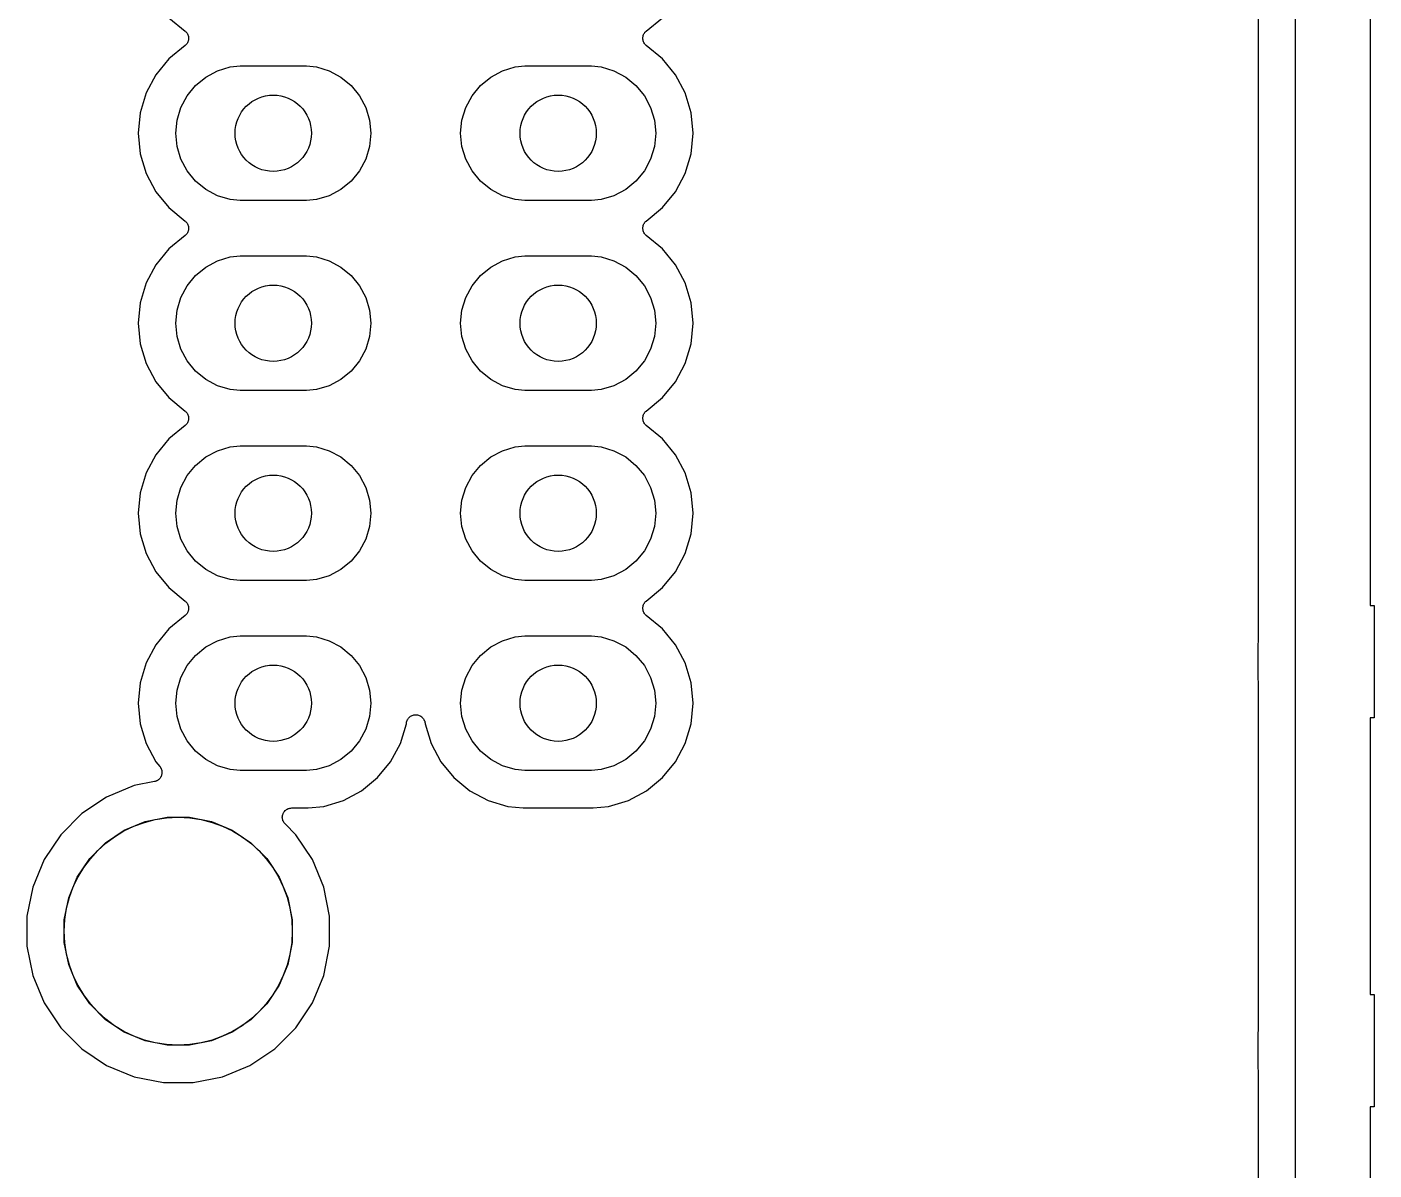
# Model space of a CAD drawing. Extents: x 1.67 to 6.2, y -5.98 to -1.89.
# Drawn here: x 4.474 to 5.183, y -3.712 to -3.111 of the extents above; entities that cross this region are included whole.
import ezdxf

# ---------------------------------------------------------------- set-up
doc = ezdxf.new("R2010")
doc.units = 0
doc.header["$MEASUREMENT"] = 0
doc.layers.add('BLACK', color=7, linetype='CONTINUOUS')

msp = doc.modelspace()

# ---------------------------------------------------------------- linework, layer by layer
at = {"layer": 'BLACK', "linetype": 'CONTINUOUS'}
for p, q in [((5.12205, -3.0632), (5.12205, -3.43286)), ((5.14173, -3.43504), (5.14173, -3.06102)), ((5.1811, -3.08071), (5.1811, -3.41535)), ((4.54863, -3.10593), (4.5572, -3.11297)), ((4.79988, -3.11297), (4.80845, -3.10593)), ((4.5572, -3.11297), (4.55723, -3.11299)), ((4.55723, -3.11299), (4.55723, -3.11299)), ((4.55723, -3.11299), (4.55723, -3.11299)), ((4.55723, -3.11299), (4.55725, -3.11301)), ((4.55725, -3.11301), (4.55758, -3.11335)), ((4.55758, -3.11335), (4.55791, -3.11368)), ((4.79922, -3.11362), (4.79956, -3.1133)), ((4.79956, -3.1133), (4.79988, -3.11297)), ((4.55753, -3.12025), (4.5572, -3.12058)), ((4.55786, -3.11992), (4.55753, -3.12025)), ((4.55787, -3.11991), (4.55786, -3.11992)), ((4.55788, -3.1199), (4.55787, -3.11991)), ((4.55814, -3.11951), (4.55788, -3.1199)), ((4.55791, -3.11368), (4.55791, -3.11369)), ((4.55791, -3.11369), (4.55792, -3.1137)), ((4.55792, -3.1137), (4.55818, -3.11409)), ((4.5584, -3.11913), (4.55814, -3.11951)), ((4.55818, -3.11409), (4.55843, -3.11448)), ((4.55841, -3.11911), (4.5584, -3.11913)), ((4.55842, -3.1191), (4.55841, -3.11911)), ((4.5586, -3.11867), (4.55842, -3.1191)), ((4.55843, -3.11448), (4.55844, -3.11449)), ((4.55844, -3.11449), (4.55845, -3.1145)), ((4.55845, -3.1145), (4.55862, -3.11494)), ((4.55878, -3.11824), (4.5586, -3.11867)), ((4.55862, -3.11494), (4.5588, -3.11537)), ((4.55879, -3.11821), (4.55878, -3.11823)), ((4.55878, -3.11823), (4.55878, -3.11824)), ((4.55888, -3.11776), (4.55879, -3.11821)), ((4.5588, -3.11537), (4.5588, -3.11538)), ((4.5588, -3.11538), (4.55881, -3.1154)), ((4.55881, -3.1154), (4.55889, -3.11585)), ((4.55897, -3.1173), (4.55888, -3.11776)), ((4.55889, -3.11585), (4.55898, -3.11631)), ((4.55898, -3.11727), (4.55897, -3.11729)), ((4.55897, -3.11729), (4.55897, -3.1173)), ((4.55898, -3.11631), (4.55898, -3.11633)), ((4.55898, -3.11633), (4.55898, -3.11634)), ((4.55898, -3.11634), (4.55898, -3.11681)), ((4.55898, -3.11681), (4.55898, -3.11727)), ((4.7981, -3.1172), (4.79811, -3.11673)), ((4.79811, -3.11722), (4.7981, -3.1172)), ((4.79811, -3.11624), (4.79821, -3.11578)), ((4.79811, -3.11626), (4.79811, -3.11624)), ((4.79811, -3.11627), (4.79811, -3.11626)), ((4.79811, -3.11673), (4.79811, -3.11627)), ((4.79811, -3.11723), (4.79811, -3.11722)), ((4.7982, -3.11769), (4.79811, -3.11723)), ((4.79828, -3.11815), (4.7982, -3.11769)), ((4.79821, -3.11578), (4.7983, -3.11533)), ((4.79829, -3.11816), (4.79828, -3.11815)), ((4.79829, -3.11818), (4.79829, -3.11816)), ((4.79847, -3.11861), (4.79829, -3.11818)), ((4.7983, -3.11533), (4.79831, -3.11532)), ((4.79831, -3.1153), (4.79849, -3.11487)), ((4.79831, -3.11532), (4.79831, -3.1153)), ((4.79864, -3.11904), (4.79847, -3.11861)), ((4.79849, -3.11487), (4.79867, -3.11444)), ((4.79865, -3.11905), (4.79864, -3.11904)), ((4.79865, -3.11906), (4.79865, -3.11905)), ((4.79891, -3.11946), (4.79865, -3.11906)), ((4.79867, -3.11444), (4.79868, -3.11443)), ((4.79868, -3.11442), (4.79895, -3.11403)), ((4.79868, -3.11443), (4.79868, -3.11442)), ((4.79916, -3.11984), (4.79891, -3.11946)), ((4.79895, -3.11403), (4.79921, -3.11365)), ((4.79917, -3.11985), (4.79916, -3.11984)), ((4.79918, -3.11987), (4.79917, -3.11985)), ((4.79951, -3.1202), (4.79918, -3.11987)), ((4.79921, -3.11365), (4.79922, -3.11364)), ((4.79922, -3.11364), (4.79922, -3.11362)), ((4.79983, -3.12053), (4.79951, -3.1202)), ((4.54863, -3.12761), (4.54174, -3.136)), ((4.5572, -3.12058), (4.54863, -3.12761)), ((4.79985, -3.12055), (4.79983, -3.12053)), ((4.79986, -3.12055), (4.79985, -3.12055)), ((4.79985, -3.12055), (4.79985, -3.12055)), ((4.79988, -3.12058), (4.79986, -3.12055)), ((4.80845, -3.12761), (4.79988, -3.12058)), ((4.81534, -3.136), (4.80845, -3.12761)), ((4.56801, -3.13717), (4.57417, -3.13388)), ((4.57417, -3.13388), (4.58085, -3.13185)), ((4.58085, -3.13185), (4.58605, -3.13134)), ((4.58605, -3.13134), (4.62103, -3.13134)), ((4.62103, -3.13134), (4.62624, -3.13185)), ((4.62624, -3.13185), (4.63292, -3.13388)), ((4.63292, -3.13388), (4.63907, -3.13717)), ((4.71801, -3.13717), (4.72417, -3.13388)), ((4.72417, -3.13388), (4.73085, -3.13185)), ((4.73085, -3.13185), (4.73605, -3.13134)), ((4.73605, -3.13134), (4.77103, -3.13134)), ((4.77103, -3.13134), (4.77624, -3.13185)), ((4.77624, -3.13185), (4.78292, -3.13388)), ((4.78292, -3.13388), (4.78907, -3.13717)), ((4.54174, -3.136), (4.53663, -3.14558)), ((4.55819, -3.14699), (4.56262, -3.1416)), ((4.56262, -3.1416), (4.56801, -3.13717)), ((4.63907, -3.13717), (4.64447, -3.1416)), ((4.64447, -3.1416), (4.6489, -3.14699)), ((4.70819, -3.14699), (4.71262, -3.1416)), ((4.71262, -3.1416), (4.71801, -3.13717)), ((4.78907, -3.13717), (4.79447, -3.1416)), ((4.79447, -3.1416), (4.7989, -3.14699)), ((4.82046, -3.14558), (4.81534, -3.136)), ((4.53663, -3.14558), (4.53347, -3.15597)), ((4.5549, -3.15315), (4.55819, -3.14699)), ((4.6489, -3.14699), (4.65219, -3.15315)), ((4.7049, -3.15315), (4.70819, -3.14699)), ((4.7989, -3.14699), (4.80219, -3.15315)), ((4.82361, -3.15597), (4.82046, -3.14558)), ((4.53347, -3.15597), (4.53241, -3.16677)), ((4.55287, -3.15983), (4.5549, -3.15315)), ((4.65219, -3.15315), (4.65421, -3.15983)), ((4.70287, -3.15983), (4.7049, -3.15315)), ((4.80219, -3.15315), (4.80421, -3.15983)), ((4.82468, -3.16677), (4.82361, -3.15597)), ((4.55219, -3.16677), (4.55287, -3.15983)), ((4.65421, -3.15983), (4.6549, -3.16677)), ((4.70219, -3.16677), (4.70287, -3.15983)), ((4.80421, -3.15983), (4.8049, -3.16677)), ((4.53241, -3.16677), (4.53347, -3.17758)), ((4.55287, -3.17372), (4.55219, -3.16677)), ((4.6549, -3.16677), (4.65421, -3.17372)), ((4.70287, -3.17372), (4.70219, -3.16677)), ((4.8049, -3.16677), (4.80421, -3.17372)), ((4.82361, -3.17758), (4.82468, -3.16677)), ((4.5549, -3.1804), (4.55287, -3.17372)), ((4.65421, -3.17372), (4.65219, -3.1804)), ((4.7049, -3.1804), (4.70287, -3.17372)), ((4.80421, -3.17372), (4.80219, -3.1804)), ((4.53347, -3.17758), (4.53663, -3.18797)), ((4.55819, -3.18655), (4.5549, -3.1804)), ((4.65219, -3.1804), (4.6489, -3.18655)), ((4.70819, -3.18655), (4.7049, -3.1804)), ((4.80219, -3.1804), (4.7989, -3.18655)), ((4.82046, -3.18797), (4.82361, -3.17758)), ((4.53663, -3.18797), (4.54174, -3.19754)), ((4.56262, -3.19195), (4.55819, -3.18655)), ((4.6489, -3.18655), (4.64447, -3.19195)), ((4.71262, -3.19195), (4.70819, -3.18655)), ((4.7989, -3.18655), (4.79447, -3.19195)), ((4.81534, -3.19754), (4.82046, -3.18797)), ((4.54174, -3.19754), (4.54863, -3.20593)), ((4.56801, -3.19638), (4.56262, -3.19195)), ((4.57417, -3.19967), (4.56801, -3.19638)), ((4.63907, -3.19638), (4.63292, -3.19967)), ((4.64447, -3.19195), (4.63907, -3.19638)), ((4.71801, -3.19638), (4.71262, -3.19195)), ((4.72417, -3.19967), (4.71801, -3.19638)), ((4.78907, -3.19638), (4.78292, -3.19967)), ((4.79447, -3.19195), (4.78907, -3.19638)), ((4.80845, -3.20593), (4.81534, -3.19754)), ((4.58085, -3.20169), (4.57417, -3.19967)), ((4.58605, -3.2022), (4.58085, -3.20169)), ((4.62103, -3.2022), (4.58605, -3.2022)), ((4.62624, -3.20169), (4.62103, -3.2022)), ((4.63292, -3.19967), (4.62624, -3.20169)), ((4.73085, -3.20169), (4.72417, -3.19967)), ((4.73605, -3.2022), (4.73085, -3.20169)), ((4.77103, -3.2022), (4.73605, -3.2022)), ((4.77624, -3.20169), (4.77103, -3.2022)), ((4.78292, -3.19967), (4.77624, -3.20169)), ((4.54863, -3.20593), (4.5572, -3.21297)), ((4.79988, -3.21297), (4.80845, -3.20593)), ((4.5572, -3.21297), (4.55723, -3.21299)), ((4.55723, -3.21299), (4.55723, -3.21299)), ((4.55723, -3.21299), (4.55723, -3.21299)), ((4.55723, -3.21299), (4.55725, -3.21301)), ((4.55725, -3.21301), (4.55758, -3.21335)), ((4.55758, -3.21335), (4.55791, -3.21368)), ((4.55814, -3.21951), (4.55788, -3.2199)), ((4.55791, -3.21368), (4.55791, -3.21369)), ((4.55791, -3.21369), (4.55792, -3.2137)), ((4.55792, -3.2137), (4.55818, -3.21409)), ((4.5584, -3.21913), (4.55814, -3.21951)), ((4.55818, -3.21409), (4.55843, -3.21448)), ((4.55841, -3.21911), (4.5584, -3.21913)), ((4.55842, -3.2191), (4.55841, -3.21911)), ((4.5586, -3.21867), (4.55842, -3.2191)), ((4.55843, -3.21448), (4.55844, -3.21449)), ((4.55844, -3.21449), (4.55845, -3.2145)), ((4.55845, -3.2145), (4.55862, -3.21494)), ((4.55878, -3.21824), (4.5586, -3.21867)), ((4.55862, -3.21494), (4.5588, -3.21537)), ((4.55879, -3.21821), (4.55878, -3.21823)), ((4.55878, -3.21823), (4.55878, -3.21824)), ((4.55888, -3.21776), (4.55879, -3.21821)), ((4.5588, -3.21537), (4.5588, -3.21538)), ((4.5588, -3.21538), (4.55881, -3.2154)), ((4.55881, -3.2154), (4.55889, -3.21585)), ((4.55897, -3.2173), (4.55888, -3.21776)), ((4.55889, -3.21585), (4.55898, -3.21631)), ((4.55898, -3.21727), (4.55897, -3.21729)), ((4.55897, -3.21729), (4.55897, -3.2173)), ((4.55898, -3.21631), (4.55898, -3.21633)), ((4.55898, -3.21633), (4.55898, -3.21634)), ((4.55898, -3.21634), (4.55898, -3.21681)), ((4.55898, -3.21681), (4.55898, -3.21727)), ((4.7981, -3.2172), (4.79811, -3.21674)), ((4.79811, -3.21722), (4.7981, -3.2172)), ((4.79811, -3.21624), (4.79821, -3.21578)), ((4.79811, -3.21626), (4.79811, -3.21624)), ((4.79811, -3.21627), (4.79811, -3.21626)), ((4.79811, -3.21674), (4.79811, -3.21627)), ((4.79811, -3.21723), (4.79811, -3.21722)), ((4.7982, -3.21769), (4.79811, -3.21723)), ((4.79828, -3.21815), (4.7982, -3.21769)), ((4.79821, -3.21578), (4.7983, -3.21533)), ((4.79829, -3.21816), (4.79828, -3.21815)), ((4.79829, -3.21818), (4.79829, -3.21816)), ((4.79847, -3.21861), (4.79829, -3.21818)), ((4.7983, -3.21533), (4.79831, -3.21532)), ((4.79831, -3.2153), (4.79849, -3.21487)), ((4.79831, -3.21532), (4.79831, -3.2153)), ((4.79864, -3.21904), (4.79847, -3.21861)), ((4.79849, -3.21487), (4.79867, -3.21444)), ((4.79865, -3.21905), (4.79864, -3.21904)), ((4.79865, -3.21906), (4.79865, -3.21905)), ((4.79891, -3.21946), (4.79865, -3.21906)), ((4.79867, -3.21444), (4.79868, -3.21443)), ((4.79868, -3.21442), (4.79895, -3.21403)), ((4.79868, -3.21443), (4.79868, -3.21442)), ((4.79916, -3.21984), (4.79891, -3.21946)), ((4.79895, -3.21403), (4.79921, -3.21365)), ((4.79921, -3.21365), (4.79922, -3.21364)), ((4.79922, -3.21362), (4.79956, -3.2133)), ((4.79922, -3.21364), (4.79922, -3.21362)), ((4.79956, -3.2133), (4.79988, -3.21297)), ((4.5572, -3.22058), (4.54863, -3.22761)), ((4.55753, -3.22025), (4.5572, -3.22058)), ((4.55786, -3.21992), (4.55753, -3.22025)), ((4.55787, -3.21991), (4.55786, -3.21992)), ((4.55788, -3.2199), (4.55787, -3.21991)), ((4.79917, -3.21985), (4.79916, -3.21984)), ((4.79918, -3.21987), (4.79917, -3.21985)), ((4.79951, -3.2202), (4.79918, -3.21987)), ((4.79983, -3.22053), (4.79951, -3.2202)), ((4.79985, -3.22055), (4.79983, -3.22053)), ((4.79986, -3.22055), (4.79985, -3.22055)), ((4.79985, -3.22055), (4.79985, -3.22055)), ((4.79988, -3.22058), (4.79986, -3.22055)), ((4.80845, -3.22761), (4.79988, -3.22058)), ((4.54863, -3.22761), (4.54174, -3.236)), ((4.56801, -3.23717), (4.57417, -3.23388)), ((4.57417, -3.23388), (4.58085, -3.23185)), ((4.58085, -3.23185), (4.58605, -3.23134)), ((4.58605, -3.23134), (4.62103, -3.23134)), ((4.62103, -3.23134), (4.62624, -3.23185)), ((4.62624, -3.23185), (4.63292, -3.23388)), ((4.63292, -3.23388), (4.63907, -3.23717)), ((4.71801, -3.23717), (4.72417, -3.23388)), ((4.72417, -3.23388), (4.73085, -3.23185)), ((4.73085, -3.23185), (4.73605, -3.23134)), ((4.73605, -3.23134), (4.77103, -3.23134)), ((4.77103, -3.23134), (4.77624, -3.23185)), ((4.77624, -3.23185), (4.78292, -3.23388)), ((4.78292, -3.23388), (4.78907, -3.23717)), ((4.81534, -3.236), (4.80845, -3.22761)), ((4.54174, -3.236), (4.53663, -3.24558)), ((4.56262, -3.2416), (4.56801, -3.23717)), ((4.63907, -3.23717), (4.64447, -3.2416)), ((4.71262, -3.2416), (4.71801, -3.23717)), ((4.78907, -3.23717), (4.79447, -3.2416)), ((4.82046, -3.24558), (4.81534, -3.236)), ((4.53663, -3.24558), (4.53347, -3.25597)), ((4.5549, -3.25315), (4.55819, -3.24699)), ((4.55819, -3.24699), (4.56262, -3.2416)), ((4.64447, -3.2416), (4.6489, -3.24699)), ((4.6489, -3.24699), (4.65219, -3.25315)), ((4.7049, -3.25315), (4.70819, -3.24699)), ((4.70819, -3.24699), (4.71262, -3.2416)), ((4.79447, -3.2416), (4.7989, -3.24699)), ((4.7989, -3.24699), (4.80219, -3.25315)), ((4.82361, -3.25597), (4.82046, -3.24558)), ((4.55287, -3.25983), (4.5549, -3.25315)), ((4.65219, -3.25315), (4.65421, -3.25983)), ((4.70287, -3.25983), (4.7049, -3.25315)), ((4.80219, -3.25315), (4.80421, -3.25983)), ((4.53347, -3.25597), (4.53241, -3.26677)), ((4.55219, -3.26677), (4.55287, -3.25983)), ((4.65421, -3.25983), (4.6549, -3.26677)), ((4.70219, -3.26677), (4.70287, -3.25983)), ((4.80421, -3.25983), (4.8049, -3.26677)), ((4.82468, -3.26677), (4.82361, -3.25597)), ((4.53241, -3.26677), (4.53347, -3.27758)), ((4.55287, -3.27372), (4.55219, -3.26677)), ((4.6549, -3.26677), (4.65421, -3.27372)), ((4.70287, -3.27372), (4.70219, -3.26677)), ((4.8049, -3.26677), (4.80421, -3.27372)), ((4.82361, -3.27758), (4.82468, -3.26677)), ((4.5549, -3.2804), (4.55287, -3.27372)), ((4.65421, -3.27372), (4.65219, -3.2804)), ((4.7049, -3.2804), (4.70287, -3.27372)), ((4.80421, -3.27372), (4.80219, -3.2804)), ((4.53347, -3.27758), (4.53663, -3.28797)), ((4.55819, -3.28655), (4.5549, -3.2804)), ((4.65219, -3.2804), (4.6489, -3.28655)), ((4.70819, -3.28655), (4.7049, -3.2804)), ((4.80219, -3.2804), (4.7989, -3.28655)), ((4.82046, -3.28797), (4.82361, -3.27758)), ((4.53663, -3.28797), (4.54174, -3.29754)), ((4.56262, -3.29195), (4.55819, -3.28655)), ((4.6489, -3.28655), (4.64447, -3.29195)), ((4.71262, -3.29195), (4.70819, -3.28655)), ((4.7989, -3.28655), (4.79447, -3.29195)), ((4.81534, -3.29754), (4.82046, -3.28797)), ((4.54174, -3.29754), (4.54863, -3.30593)), ((4.56801, -3.29638), (4.56262, -3.29195)), ((4.57417, -3.29967), (4.56801, -3.29638)), ((4.63907, -3.29638), (4.63292, -3.29967)), ((4.64447, -3.29195), (4.63907, -3.29638)), ((4.71801, -3.29638), (4.71262, -3.29195)), ((4.72417, -3.29967), (4.71801, -3.29638)), ((4.78907, -3.29638), (4.78292, -3.29967)), ((4.79447, -3.29195), (4.78907, -3.29638)), ((4.80845, -3.30593), (4.81534, -3.29754)), ((4.58085, -3.30169), (4.57417, -3.29967)), ((4.58605, -3.3022), (4.58085, -3.30169)), ((4.62103, -3.3022), (4.58605, -3.3022)), ((4.62624, -3.30169), (4.62103, -3.3022)), ((4.63292, -3.29967), (4.62624, -3.30169)), ((4.73085, -3.30169), (4.72417, -3.29967)), ((4.73605, -3.3022), (4.73085, -3.30169)), ((4.77103, -3.3022), (4.73605, -3.3022)), ((4.77624, -3.30169), (4.77103, -3.3022)), ((4.78292, -3.29967), (4.77624, -3.30169)), ((4.54863, -3.30593), (4.5572, -3.31297)), ((4.79988, -3.31297), (4.80845, -3.30593)), ((4.5572, -3.31297), (4.55723, -3.31299)), ((4.55723, -3.31299), (4.55723, -3.31299)), ((4.55723, -3.31299), (4.55723, -3.31299)), ((4.55723, -3.31299), (4.55725, -3.31301)), ((4.55725, -3.31301), (4.55758, -3.31335)), ((4.55758, -3.31335), (4.55791, -3.31368)), ((4.55791, -3.31368), (4.55791, -3.31369)), ((4.55791, -3.31369), (4.55792, -3.3137)), ((4.55792, -3.3137), (4.55818, -3.31409)), ((4.55818, -3.31409), (4.55843, -3.31448)), ((4.55842, -3.3191), (4.55841, -3.31911)), ((4.5586, -3.31867), (4.55842, -3.3191)), ((4.55843, -3.31448), (4.55844, -3.31449)), ((4.55844, -3.31449), (4.55845, -3.31451)), ((4.55845, -3.31451), (4.55862, -3.31494)), ((4.55878, -3.31824), (4.5586, -3.31867)), ((4.55862, -3.31494), (4.5588, -3.31537)), ((4.55879, -3.31821), (4.55878, -3.31823)), ((4.55878, -3.31823), (4.55878, -3.31824)), ((4.55888, -3.31776), (4.55879, -3.31821)), ((4.5588, -3.31537), (4.5588, -3.31538)), ((4.5588, -3.31538), (4.55881, -3.3154)), ((4.55881, -3.3154), (4.55889, -3.31585)), ((4.55897, -3.3173), (4.55888, -3.31776)), ((4.55889, -3.31585), (4.55898, -3.31631)), ((4.55898, -3.31727), (4.55897, -3.31729)), ((4.55897, -3.31729), (4.55897, -3.3173)), ((4.55898, -3.31631), (4.55898, -3.31633)), ((4.55898, -3.31633), (4.55898, -3.31634)), ((4.55898, -3.31634), (4.55898, -3.31681)), ((4.55898, -3.31681), (4.55898, -3.31727)), ((4.7981, -3.3172), (4.79811, -3.31673)), ((4.79811, -3.31722), (4.7981, -3.3172)), ((4.79811, -3.31624), (4.79821, -3.31578)), ((4.79811, -3.31626), (4.79811, -3.31624)), ((4.79811, -3.31627), (4.79811, -3.31626)), ((4.79811, -3.31673), (4.79811, -3.31627)), ((4.79811, -3.31723), (4.79811, -3.31722)), ((4.7982, -3.31769), (4.79811, -3.31723)), ((4.79828, -3.31815), (4.7982, -3.31769)), ((4.79821, -3.31578), (4.7983, -3.31533)), ((4.79829, -3.31816), (4.79828, -3.31815)), ((4.79829, -3.31818), (4.79829, -3.31816)), ((4.79847, -3.31861), (4.79829, -3.31818)), ((4.7983, -3.31533), (4.79831, -3.31532)), ((4.79831, -3.3153), (4.79849, -3.31487)), ((4.79831, -3.31532), (4.79831, -3.3153)), ((4.79864, -3.31904), (4.79847, -3.31861)), ((4.79849, -3.31487), (4.79867, -3.31444)), ((4.79865, -3.31905), (4.79864, -3.31904)), ((4.79865, -3.31906), (4.79865, -3.31905)), ((4.79891, -3.31946), (4.79865, -3.31906)), ((4.79867, -3.31444), (4.79868, -3.31443)), ((4.79868, -3.31442), (4.79895, -3.31403)), ((4.79868, -3.31443), (4.79868, -3.31442)), ((4.79895, -3.31403), (4.79921, -3.31365)), ((4.79921, -3.31365), (4.79922, -3.31364)), ((4.79922, -3.31362), (4.79956, -3.3133)), ((4.79922, -3.31364), (4.79922, -3.31362)), ((4.79956, -3.3133), (4.79988, -3.31297)), ((4.5572, -3.32058), (4.54863, -3.32761)), ((4.55753, -3.32025), (4.5572, -3.32058)), ((4.55786, -3.31992), (4.55753, -3.32025)), ((4.55787, -3.31991), (4.55786, -3.31992)), ((4.55788, -3.3199), (4.55787, -3.31991)), ((4.55814, -3.31951), (4.55788, -3.3199)), ((4.5584, -3.31913), (4.55814, -3.31951)), ((4.55841, -3.31911), (4.5584, -3.31913)), ((4.79916, -3.31984), (4.79891, -3.31946)), ((4.79917, -3.31985), (4.79916, -3.31984)), ((4.79918, -3.31987), (4.79917, -3.31985)), ((4.79951, -3.3202), (4.79918, -3.31987)), ((4.79983, -3.32053), (4.79951, -3.3202)), ((4.79985, -3.32055), (4.79983, -3.32053)), ((4.79986, -3.32055), (4.79985, -3.32055)), ((4.79985, -3.32055), (4.79985, -3.32055)), ((4.79988, -3.32058), (4.79986, -3.32055)), ((4.80845, -3.32761), (4.79988, -3.32058)), ((4.54863, -3.32761), (4.54174, -3.336)), ((4.57417, -3.33388), (4.58085, -3.33185)), ((4.58085, -3.33185), (4.58605, -3.33134)), ((4.58605, -3.33134), (4.62103, -3.33134)), ((4.62103, -3.33134), (4.62624, -3.33185)), ((4.62624, -3.33185), (4.63292, -3.33388)), ((4.72417, -3.33388), (4.73085, -3.33185)), ((4.73085, -3.33185), (4.73605, -3.33134)), ((4.73605, -3.33134), (4.77103, -3.33134)), ((4.77103, -3.33134), (4.77624, -3.33185)), ((4.77624, -3.33185), (4.78292, -3.33388)), ((4.81534, -3.336), (4.80845, -3.32761)), ((4.54174, -3.336), (4.53663, -3.34558)), ((4.56262, -3.3416), (4.56801, -3.33717)), ((4.56801, -3.33717), (4.57417, -3.33388)), ((4.63292, -3.33388), (4.63907, -3.33717)), ((4.63907, -3.33717), (4.64447, -3.3416)), ((4.71262, -3.3416), (4.71801, -3.33717)), ((4.71801, -3.33717), (4.72417, -3.33388)), ((4.78292, -3.33388), (4.78907, -3.33717)), ((4.78907, -3.33717), (4.79447, -3.3416)), ((4.82046, -3.34558), (4.81534, -3.336)), ((4.53663, -3.34558), (4.53347, -3.35597)), ((4.5549, -3.35315), (4.55819, -3.34699)), ((4.55819, -3.34699), (4.56262, -3.3416)), ((4.64447, -3.3416), (4.6489, -3.34699)), ((4.6489, -3.34699), (4.65219, -3.35315)), ((4.7049, -3.35315), (4.70819, -3.34699)), ((4.70819, -3.34699), (4.71262, -3.3416)), ((4.79447, -3.3416), (4.7989, -3.34699)), ((4.7989, -3.34699), (4.80219, -3.35315)), ((4.82361, -3.35597), (4.82046, -3.34558)), ((4.55287, -3.35983), (4.5549, -3.35315)), ((4.65219, -3.35315), (4.65421, -3.35983)), ((4.70287, -3.35983), (4.7049, -3.35315)), ((4.80219, -3.35315), (4.80421, -3.35983)), ((4.53347, -3.35597), (4.53241, -3.36677)), ((4.55219, -3.36677), (4.55287, -3.35983)), ((4.65421, -3.35983), (4.6549, -3.36677)), ((4.70219, -3.36677), (4.70287, -3.35983)), ((4.80421, -3.35983), (4.8049, -3.36677)), ((4.82468, -3.36677), (4.82361, -3.35597)), ((4.53241, -3.36677), (4.53347, -3.37758)), ((4.55287, -3.37372), (4.55219, -3.36677)), ((4.6549, -3.36677), (4.65421, -3.37372)), ((4.70287, -3.37372), (4.70219, -3.36677)), ((4.8049, -3.36677), (4.80421, -3.37372)), ((4.82361, -3.37758), (4.82468, -3.36677)), ((4.5549, -3.3804), (4.55287, -3.37372)), ((4.65421, -3.37372), (4.65219, -3.3804)), ((4.7049, -3.3804), (4.70287, -3.37372)), ((4.80421, -3.37372), (4.80219, -3.3804)), ((4.53347, -3.37758), (4.53663, -3.38797)), ((4.55819, -3.38655), (4.5549, -3.3804)), ((4.65219, -3.3804), (4.6489, -3.38655)), ((4.70819, -3.38655), (4.7049, -3.3804)), ((4.80219, -3.3804), (4.7989, -3.38655)), ((4.82046, -3.38797), (4.82361, -3.37758)), ((4.53663, -3.38797), (4.54174, -3.39754)), ((4.56262, -3.39195), (4.55819, -3.38655)), ((4.6489, -3.38655), (4.64447, -3.39195)), ((4.71262, -3.39195), (4.70819, -3.38655)), ((4.7989, -3.38655), (4.79447, -3.39195)), ((4.81534, -3.39754), (4.82046, -3.38797)), ((4.56801, -3.39638), (4.56262, -3.39195)), ((4.57417, -3.39967), (4.56801, -3.39638)), ((4.63907, -3.39638), (4.63292, -3.39967)), ((4.64447, -3.39195), (4.63907, -3.39638)), ((4.71801, -3.39638), (4.71262, -3.39195)), ((4.72417, -3.39967), (4.71801, -3.39638)), ((4.78907, -3.39638), (4.78292, -3.39967)), ((4.79447, -3.39195), (4.78907, -3.39638)), ((4.54174, -3.39754), (4.54863, -3.40593)), ((4.58085, -3.40169), (4.57417, -3.39967)), ((4.58605, -3.4022), (4.58085, -3.40169)), ((4.62103, -3.4022), (4.58605, -3.4022)), ((4.62624, -3.40169), (4.62103, -3.4022)), ((4.63292, -3.39967), (4.62624, -3.40169)), ((4.73085, -3.40169), (4.72417, -3.39967)), ((4.73605, -3.4022), (4.73085, -3.40169)), ((4.77103, -3.4022), (4.73605, -3.4022)), ((4.77624, -3.40169), (4.77103, -3.4022)), ((4.78292, -3.39967), (4.77624, -3.40169)), ((4.80845, -3.40593), (4.81534, -3.39754)), ((4.54863, -3.40593), (4.5572, -3.41297)), ((4.79988, -3.41297), (4.80845, -3.40593)), ((4.5572, -3.41297), (4.55723, -3.41299)), ((4.55723, -3.41299), (4.55723, -3.41299)), ((4.55723, -3.41299), (4.55723, -3.41299)), ((4.55723, -3.41299), (4.55725, -3.41301)), ((4.55725, -3.41301), (4.55758, -3.41335)), ((4.55758, -3.41335), (4.55791, -3.41368)), ((4.55791, -3.41368), (4.55791, -3.41369)), ((4.55791, -3.41369), (4.55792, -3.4137)), ((4.55792, -3.4137), (4.55818, -3.41409)), ((4.55818, -3.41409), (4.55843, -3.41448)), ((4.55843, -3.41448), (4.55844, -3.41449)), ((4.55844, -3.41449), (4.55845, -3.41451)), ((4.55845, -3.41451), (4.55862, -3.41494)), ((4.55878, -3.41824), (4.5586, -3.41867)), ((4.55862, -3.41494), (4.5588, -3.41537)), ((4.55879, -3.41821), (4.55878, -3.41823)), ((4.55878, -3.41823), (4.55878, -3.41824)), ((4.55888, -3.41776), (4.55879, -3.41821)), ((4.5588, -3.41537), (4.5588, -3.41538)), ((4.5588, -3.41538), (4.55881, -3.4154)), ((4.55881, -3.4154), (4.55889, -3.41585)), ((4.55897, -3.4173), (4.55888, -3.41776)), ((4.55889, -3.41585), (4.55898, -3.41631)), ((4.55898, -3.41727), (4.55897, -3.41729)), ((4.55897, -3.41729), (4.55897, -3.4173)), ((4.55898, -3.41631), (4.55898, -3.41633)), ((4.55898, -3.41633), (4.55898, -3.41634)), ((4.55898, -3.41634), (4.55898, -3.4168)), ((4.55898, -3.4168), (4.55898, -3.41727)), ((4.7981, -3.4172), (4.79811, -3.41674)), ((4.79811, -3.41722), (4.7981, -3.4172)), ((4.79811, -3.41624), (4.79821, -3.41578)), ((4.79811, -3.41626), (4.79811, -3.41624)), ((4.79811, -3.41627), (4.79811, -3.41626)), ((4.79811, -3.41674), (4.79811, -3.41627)), ((4.79811, -3.41723), (4.79811, -3.41722)), ((4.7982, -3.41769), (4.79811, -3.41723)), ((4.79828, -3.41815), (4.7982, -3.41769)), ((4.79821, -3.41578), (4.7983, -3.41533)), ((4.79829, -3.41816), (4.79828, -3.41815)), ((4.79829, -3.41818), (4.79829, -3.41816)), ((4.79847, -3.41861), (4.79829, -3.41818)), ((4.7983, -3.41533), (4.79831, -3.41532)), ((4.79831, -3.4153), (4.79849, -3.41487)), ((4.79831, -3.41532), (4.79831, -3.4153)), ((4.79849, -3.41487), (4.79867, -3.41444)), ((4.79867, -3.41444), (4.79868, -3.41443)), ((4.79868, -3.41442), (4.79895, -3.41403)), ((4.79868, -3.41443), (4.79868, -3.41442)), ((4.79895, -3.41403), (4.79921, -3.41365)), ((4.79921, -3.41365), (4.79922, -3.41364)), ((4.79922, -3.41362), (4.79956, -3.4133)), ((4.79922, -3.41364), (4.79922, -3.41362)), ((4.79956, -3.4133), (4.79988, -3.41297)), ((5.1811, -3.41535), (5.18307, -3.41535)), ((5.18307, -3.41535), (5.18307, -3.47441)), ((4.5572, -3.42058), (4.54863, -3.42761)), ((4.55753, -3.42025), (4.5572, -3.42058)), ((4.55786, -3.41992), (4.55753, -3.42025)), ((4.55787, -3.41991), (4.55786, -3.41992)), ((4.55788, -3.4199), (4.55787, -3.41991)), ((4.55814, -3.41951), (4.55788, -3.4199)), ((4.5584, -3.41913), (4.55814, -3.41951)), ((4.55841, -3.41911), (4.5584, -3.41913)), ((4.55842, -3.4191), (4.55841, -3.41911)), ((4.5586, -3.41867), (4.55842, -3.4191)), ((4.79864, -3.41904), (4.79847, -3.41861)), ((4.79865, -3.41905), (4.79864, -3.41904)), ((4.79865, -3.41906), (4.79865, -3.41905)), ((4.79891, -3.41946), (4.79865, -3.41906)), ((4.79916, -3.41984), (4.79891, -3.41946)), ((4.79917, -3.41985), (4.79916, -3.41984)), ((4.79918, -3.41987), (4.79917, -3.41985)), ((4.79951, -3.4202), (4.79918, -3.41987)), ((4.79983, -3.42053), (4.79951, -3.4202)), ((4.79985, -3.42055), (4.79983, -3.42053)), ((4.79986, -3.42055), (4.79985, -3.42055)), ((4.79985, -3.42055), (4.79985, -3.42055)), ((4.79988, -3.42058), (4.79986, -3.42055)), ((4.80845, -3.42761), (4.79988, -3.42058)), ((4.54863, -3.42761), (4.54174, -3.436)), ((4.57417, -3.43388), (4.58085, -3.43185)), ((4.58085, -3.43185), (4.58605, -3.43134)), ((4.58605, -3.43134), (4.62103, -3.43134)), ((4.62103, -3.43134), (4.62624, -3.43185)), ((4.62624, -3.43185), (4.63292, -3.43388)), ((4.72417, -3.43388), (4.73085, -3.43185)), ((4.73085, -3.43185), (4.73605, -3.43134)), ((4.73605, -3.43134), (4.77103, -3.43134)), ((4.77103, -3.43134), (4.77624, -3.43185)), ((4.77624, -3.43185), (4.78292, -3.43388)), ((4.81534, -3.436), (4.80845, -3.42761)), ((4.54174, -3.436), (4.53663, -3.44558)), ((4.56262, -3.4416), (4.56801, -3.43717)), ((4.56801, -3.43717), (4.57417, -3.43388)), ((4.63292, -3.43388), (4.63907, -3.43717)), ((4.63907, -3.43717), (4.64447, -3.4416)), ((4.71262, -3.4416), (4.71801, -3.43717)), ((4.71801, -3.43717), (4.72417, -3.43388)), ((4.78292, -3.43388), (4.78907, -3.43717)), ((4.78907, -3.43717), (4.79447, -3.4416)), ((4.82046, -3.44558), (4.81534, -3.436)), ((5.122, -3.43456), (5.12193, -3.43528)), ((5.12193, -3.43528), (5.12193, -3.45448)), ((5.12202, -3.43415), (5.122, -3.43435)), ((5.122, -3.43435), (5.122, -3.43456)), ((5.12205, -3.43293), (5.12202, -3.43314)), ((5.12202, -3.43314), (5.12202, -3.43335)), ((5.12202, -3.43335), (5.12202, -3.43335)), ((5.12202, -3.43335), (5.12202, -3.43408)), ((5.12202, -3.43408), (5.12202, -3.43415)), ((5.12205, -3.43286), (5.12205, -3.43293)), ((5.14173, -3.45472), (5.14173, -3.43504)), ((5.14173, -3.43504), (5.14173, -3.43504)), ((4.53663, -3.44558), (4.53347, -3.45597)), ((4.55819, -3.44699), (4.56262, -3.4416)), ((4.64447, -3.4416), (4.6489, -3.44699)), ((4.70819, -3.44699), (4.71262, -3.4416)), ((4.79447, -3.4416), (4.7989, -3.44699)), ((4.82361, -3.45597), (4.82046, -3.44558)), ((4.55287, -3.45983), (4.5549, -3.45315)), ((4.5549, -3.45315), (4.55819, -3.44699)), ((4.6489, -3.44699), (4.65219, -3.45315)), ((4.65219, -3.45315), (4.65421, -3.45983)), ((4.70287, -3.45983), (4.7049, -3.45315)), ((4.7049, -3.45315), (4.70819, -3.44699)), ((4.7989, -3.44699), (4.80219, -3.45315)), ((4.80219, -3.45315), (4.80421, -3.45983)), ((4.53347, -3.45597), (4.53241, -3.46677)), ((4.55219, -3.46677), (4.55287, -3.45983)), ((4.65421, -3.45983), (4.6549, -3.46677)), ((4.70219, -3.46677), (4.70287, -3.45983)), ((4.80421, -3.45983), (4.8049, -3.46677)), ((4.82468, -3.46677), (4.82361, -3.45597)), ((5.12193, -3.45448), (5.122, -3.4552)), ((5.122, -3.4552), (5.12201, -3.45527)), ((5.12201, -3.45527), (5.122, -3.45548)), ((5.122, -3.45548), (5.12202, -3.45569)), ((5.12202, -3.45569), (5.12202, -3.45641)), ((5.12202, -3.45641), (5.12202, -3.45642)), ((5.12202, -3.45642), (5.12203, -3.45649)), ((5.12203, -3.45649), (5.12203, -3.45669)), ((5.12203, -3.45669), (5.12205, -3.4569)), ((5.12205, -3.4569), (5.12205, -3.63759)), ((5.14173, -3.63976), (5.14173, -3.45472)), ((4.53241, -3.46677), (4.53347, -3.47758)), ((4.55287, -3.47372), (4.55219, -3.46677)), ((4.6549, -3.46677), (4.65421, -3.47372)), ((4.70287, -3.47372), (4.70219, -3.46677)), ((4.8049, -3.46677), (4.80421, -3.47372)), ((4.82361, -3.47758), (4.82468, -3.46677)), ((4.5549, -3.4804), (4.55287, -3.47372)), ((4.65421, -3.47372), (4.65219, -3.4804)), ((4.67423, -3.47534), (4.6745, -3.47495)), ((4.6745, -3.47495), (4.67477, -3.47455)), ((4.67477, -3.47455), (4.67512, -3.47421)), ((4.67477, -3.47455), (4.67477, -3.47455)), ((4.67477, -3.47455), (4.67477, -3.47455)), ((4.67512, -3.47421), (4.67546, -3.47388)), ((4.67546, -3.47388), (4.67585, -3.47363)), ((4.67546, -3.47388), (4.67546, -3.47388)), ((4.67546, -3.47388), (4.67546, -3.47388)), ((4.67585, -3.47363), (4.67626, -3.47336)), ((4.67626, -3.47336), (4.67626, -3.47335)), ((4.67626, -3.47335), (4.67627, -3.47335)), ((4.67627, -3.47335), (4.67669, -3.47318)), ((4.67669, -3.47318), (4.67715, -3.473)), ((4.67715, -3.473), (4.67715, -3.47299)), ((4.67715, -3.47299), (4.67716, -3.47299)), ((4.67716, -3.47299), (4.67759, -3.47291)), ((4.67759, -3.47291), (4.6781, -3.47281)), ((4.6781, -3.47281), (4.6781, -3.47281)), ((4.6781, -3.47281), (4.6781, -3.47281)), ((4.6781, -3.47281), (4.67854, -3.47282)), ((4.67854, -3.47282), (4.67906, -3.47282)), ((4.67906, -3.47282), (4.67906, -3.47282)), ((4.67906, -3.47282), (4.67906, -3.47282)), ((4.67906, -3.47282), (4.6795, -3.47291)), ((4.6795, -3.47291), (4.68, -3.47301)), ((4.68, -3.47301), (4.68, -3.47301)), ((4.68, -3.47301), (4.68, -3.47302)), ((4.68, -3.47302), (4.68042, -3.47319)), ((4.68042, -3.47319), (4.68088, -3.47339)), ((4.68088, -3.47339), (4.68088, -3.47339)), ((4.68088, -3.47339), (4.68089, -3.47339)), ((4.68089, -3.47339), (4.68127, -3.47365)), ((4.68127, -3.47365), (4.68168, -3.47392)), ((4.68168, -3.47392), (4.68168, -3.47392)), ((4.68168, -3.47392), (4.68168, -3.47393)), ((4.68168, -3.47393), (4.682, -3.47424)), ((4.682, -3.47424), (4.68236, -3.4746)), ((4.68236, -3.4746), (4.68236, -3.47461)), ((4.68236, -3.47461), (4.68236, -3.47461)), ((4.68236, -3.47461), (4.68259, -3.47496)), ((4.68259, -3.47496), (4.68289, -3.4754)), ((4.7049, -3.4804), (4.70287, -3.47372)), ((4.80421, -3.47372), (4.80219, -3.4804)), ((5.18307, -3.47441), (5.1811, -3.47441)), ((5.1811, -3.47441), (5.1811, -3.62008)), ((4.53347, -3.47758), (4.53663, -3.48797)), ((4.55819, -3.48655), (4.5549, -3.4804)), ((4.65219, -3.4804), (4.6489, -3.48655)), ((4.67046, -3.48797), (4.67361, -3.47758)), ((4.67361, -3.47758), (4.67365, -3.47723)), ((4.67365, -3.47716), (4.67375, -3.47669)), ((4.67365, -3.47717), (4.67365, -3.47716)), ((4.67365, -3.47723), (4.67365, -3.47717)), ((4.67365, -3.47717), (4.67365, -3.47717)), ((4.67365, -3.47717), (4.67365, -3.47717)), ((4.67375, -3.47669), (4.67385, -3.47623)), ((4.67385, -3.47623), (4.67404, -3.47579)), ((4.67385, -3.47623), (4.67385, -3.47623)), ((4.67385, -3.47623), (4.67385, -3.47623)), ((4.67404, -3.47579), (4.67423, -3.47535)), ((4.67423, -3.47535), (4.67423, -3.47534)), ((4.67423, -3.47534), (4.67423, -3.47534)), ((4.68289, -3.4754), (4.68289, -3.47541)), ((4.68289, -3.47541), (4.68289, -3.47541)), ((4.68289, -3.47541), (4.68306, -3.47583)), ((4.68306, -3.47583), (4.68325, -3.47629)), ((4.68325, -3.47629), (4.68325, -3.47629)), ((4.68325, -3.47629), (4.68326, -3.4763)), ((4.68326, -3.4763), (4.68334, -3.47671)), ((4.68334, -3.47671), (4.68344, -3.47723)), ((4.68344, -3.47723), (4.68347, -3.47758)), ((4.68347, -3.47758), (4.68663, -3.48797)), ((4.70819, -3.48655), (4.7049, -3.4804)), ((4.80219, -3.4804), (4.7989, -3.48655)), ((4.82046, -3.48797), (4.82361, -3.47758)), ((4.53663, -3.48797), (4.54174, -3.49754)), ((4.56262, -3.49195), (4.55819, -3.48655)), ((4.6489, -3.48655), (4.64447, -3.49195)), ((4.66534, -3.49754), (4.67046, -3.48797)), ((4.68663, -3.48797), (4.69174, -3.49754)), ((4.71262, -3.49195), (4.70819, -3.48655)), ((4.7989, -3.48655), (4.79447, -3.49195)), ((4.81534, -3.49754), (4.82046, -3.48797)), ((4.56801, -3.49638), (4.56262, -3.49195)), ((4.57417, -3.49967), (4.56801, -3.49638)), ((4.63907, -3.49638), (4.63292, -3.49967)), ((4.64447, -3.49195), (4.63907, -3.49638)), ((4.71801, -3.49638), (4.71262, -3.49195)), ((4.72417, -3.49967), (4.71801, -3.49638)), ((4.78907, -3.49638), (4.78292, -3.49967)), ((4.79447, -3.49195), (4.78907, -3.49638)), ((4.54174, -3.49754), (4.54382, -3.50008)), ((4.54382, -3.50008), (4.54387, -3.50013)), ((4.54387, -3.50013), (4.54399, -3.50032)), ((4.54399, -3.50032), (4.54414, -3.5005)), ((4.54414, -3.5005), (4.54425, -3.50072)), ((4.54425, -3.50072), (4.54439, -3.50093)), ((4.54439, -3.50093), (4.54447, -3.50115)), ((4.54447, -3.50115), (4.54458, -3.50135)), ((4.54458, -3.50135), (4.54465, -3.50159)), ((4.54465, -3.50159), (4.54475, -3.50183)), ((4.54475, -3.50183), (4.54479, -3.50205)), ((4.54479, -3.50205), (4.54485, -3.50227)), ((4.54485, -3.50227), (4.54488, -3.50252)), ((4.54488, -3.50252), (4.54492, -3.50277)), ((4.54494, -3.50323), (4.54491, -3.50348)), ((4.54491, -3.50348), (4.54491, -3.50373)), ((4.54492, -3.50277), (4.54492, -3.503)), ((4.54492, -3.503), (4.54494, -3.50323)), ((4.58085, -3.50169), (4.57417, -3.49967)), ((4.58605, -3.5022), (4.58085, -3.50169)), ((4.62103, -3.5022), (4.58605, -3.5022)), ((4.62624, -3.50169), (4.62103, -3.5022)), ((4.63292, -3.49967), (4.62624, -3.50169)), ((4.65845, -3.50593), (4.66534, -3.49754)), ((4.69174, -3.49754), (4.69863, -3.50593)), ((4.73085, -3.50169), (4.72417, -3.49967)), ((4.73605, -3.5022), (4.73085, -3.50169)), ((4.77103, -3.5022), (4.73605, -3.5022)), ((4.77624, -3.50169), (4.77103, -3.5022)), ((4.78292, -3.49967), (4.77624, -3.50169)), ((4.80845, -3.50593), (4.81534, -3.49754)), ((4.5303, -3.51015), (4.5158, -3.51616)), ((4.54098, -3.50802), (4.5303, -3.51015)), ((4.5412, -3.50796), (4.54098, -3.50802)), ((4.54142, -3.50791), (4.5412, -3.50796)), ((4.54166, -3.50782), (4.54142, -3.50791)), ((4.5419, -3.50775), (4.54166, -3.50782)), ((4.5421, -3.50764), (4.5419, -3.50775)), ((4.54231, -3.50755), (4.5421, -3.50764)), ((4.54252, -3.50741), (4.54231, -3.50755)), ((4.54275, -3.50729), (4.54252, -3.50741)), ((4.54292, -3.50715), (4.54275, -3.50729)), ((4.54312, -3.50702), (4.54292, -3.50715)), ((4.5433, -3.50685), (4.54312, -3.50702)), ((4.54349, -3.50669), (4.5433, -3.50685)), ((4.54364, -3.50651), (4.54349, -3.50669)), ((4.5438, -3.50635), (4.54364, -3.50651)), ((4.54394, -3.50614), (4.5438, -3.50635)), ((4.5441, -3.50595), (4.54394, -3.50614)), ((4.54421, -3.50575), (4.5441, -3.50595)), ((4.54434, -3.50556), (4.54421, -3.50575)), ((4.54444, -3.50532), (4.54434, -3.50556)), ((4.54456, -3.5051), (4.54444, -3.50532)), ((4.54463, -3.50488), (4.54456, -3.5051)), ((4.54472, -3.50467), (4.54463, -3.50488)), ((4.54477, -3.50442), (4.54472, -3.50467)), ((4.54484, -3.50418), (4.54477, -3.50442)), ((4.54487, -3.50396), (4.54484, -3.50418)), ((4.54491, -3.50373), (4.54487, -3.50396)), ((4.65006, -3.51282), (4.65845, -3.50593)), ((4.69863, -3.50593), (4.70703, -3.51282)), ((4.80006, -3.51282), (4.80845, -3.50593)), ((4.5158, -3.51616), (4.50275, -3.52488)), ((4.64049, -3.51794), (4.65006, -3.51282)), ((4.70703, -3.51282), (4.7166, -3.51794)), ((4.79049, -3.51794), (4.80006, -3.51282)), ((4.6087, -3.52489), (4.60893, -3.52448)), ((4.60893, -3.52448), (4.60915, -3.52406)), ((4.60915, -3.52406), (4.60916, -3.52405)), ((4.60916, -3.52404), (4.60947, -3.52368)), ((4.60916, -3.52405), (4.60916, -3.52404)), ((4.60947, -3.52368), (4.60977, -3.52332)), ((4.60977, -3.52332), (4.60977, -3.52331)), ((4.60977, -3.52331), (4.60978, -3.52331)), ((4.60978, -3.52331), (4.61015, -3.52301)), ((4.61015, -3.52301), (4.61051, -3.52271)), ((4.61051, -3.52271), (4.61052, -3.52271)), ((4.61052, -3.5227), (4.61094, -3.52248)), ((4.61052, -3.52271), (4.61052, -3.5227)), ((4.61094, -3.52248), (4.61136, -3.52226)), ((4.61136, -3.52226), (4.61137, -3.52226)), ((4.61137, -3.52225), (4.61183, -3.52212)), ((4.61137, -3.52226), (4.61137, -3.52225)), ((4.61183, -3.52212), (4.61228, -3.52198)), ((4.61228, -3.52198), (4.61229, -3.52198)), ((4.61229, -3.52198), (4.6123, -3.52198)), ((4.6123, -3.52198), (4.61277, -3.52194)), ((4.61277, -3.52194), (4.61323, -3.52189)), ((4.61323, -3.52189), (4.622, -3.52189)), ((4.622, -3.52189), (4.6301, -3.52109)), ((4.6301, -3.52109), (4.64049, -3.51794)), ((4.7166, -3.51794), (4.72699, -3.52109)), ((4.72699, -3.52109), (4.73509, -3.52189)), ((4.73509, -3.52189), (4.772, -3.52189)), ((4.772, -3.52189), (4.7801, -3.52109)), ((4.7801, -3.52109), (4.79049, -3.51794)), ((4.50275, -3.52488), (4.49165, -3.53598)), ((4.52512, -3.5336), (4.53604, -3.52908)), ((4.53604, -3.52908), (4.54763, -3.52677)), ((4.54763, -3.52677), (4.55945, -3.52677)), ((4.55945, -3.52677), (4.57104, -3.52908)), ((4.57104, -3.52908), (4.58196, -3.5336)), ((4.60831, -3.52676), (4.60836, -3.52629)), ((4.60831, -3.52677), (4.60831, -3.52676)), ((4.60831, -3.52678), (4.60831, -3.52677)), ((4.60836, -3.52725), (4.60831, -3.52678)), ((4.60836, -3.52629), (4.60841, -3.52582)), ((4.6084, -3.52772), (4.60836, -3.52725)), ((4.6084, -3.52773), (4.6084, -3.52772)), ((4.6084, -3.52772), (4.6084, -3.52772)), ((4.60853, -3.52819), (4.6084, -3.52773)), ((4.60841, -3.52582), (4.60842, -3.52581)), ((4.60842, -3.5258), (4.60856, -3.52536)), ((4.60842, -3.52581), (4.60842, -3.5258)), ((4.60866, -3.52864), (4.60853, -3.52819)), ((4.60856, -3.52536), (4.6087, -3.5249)), ((4.60867, -3.52865), (4.60866, -3.52864)), ((4.60889, -3.52907), (4.60867, -3.52865)), ((4.60867, -3.52865), (4.60867, -3.52865)), ((4.6087, -3.5249), (4.6087, -3.52489)), ((4.6087, -3.5249), (4.6087, -3.5249)), ((4.60911, -3.52949), (4.60889, -3.52907)), ((4.60911, -3.5295), (4.60911, -3.52949)), ((4.60912, -3.52951), (4.60911, -3.5295)), ((4.60941, -3.52987), (4.60912, -3.52951)), ((4.60971, -3.53024), (4.60941, -3.52987)), ((4.60972, -3.53025), (4.60971, -3.53024)), ((4.60975, -3.53029), (4.60972, -3.53025)), ((4.60972, -3.53025), (4.60972, -3.53025)), ((4.60972, -3.53025), (4.60972, -3.53025)), ((4.61544, -3.53598), (4.60975, -3.53029)), ((4.49165, -3.53598), (4.48293, -3.54903)), ((4.5153, -3.54017), (4.52512, -3.5336)), ((4.58196, -3.5336), (4.59179, -3.54017)), ((4.62416, -3.54903), (4.61544, -3.53598)), ((4.50694, -3.54852), (4.5153, -3.54017)), ((4.59179, -3.54017), (4.60015, -3.54852)), ((4.48293, -3.54903), (4.47692, -3.56353)), ((4.50037, -3.55835), (4.50694, -3.54852)), ((4.60015, -3.54852), (4.60671, -3.55835)), ((4.63017, -3.56353), (4.62416, -3.54903)), ((4.49585, -3.56927), (4.50037, -3.55835)), ((4.60671, -3.55835), (4.61124, -3.56927)), ((4.47692, -3.56353), (4.47386, -3.57892)), ((4.63323, -3.57892), (4.63017, -3.56353)), ((4.49354, -3.58086), (4.49585, -3.56927)), ((4.61124, -3.56927), (4.61354, -3.58086)), ((4.47386, -3.57892), (4.47386, -3.59462)), ((4.49354, -3.59268), (4.49354, -3.58086)), ((4.61354, -3.58086), (4.61354, -3.59268)), ((4.63323, -3.59462), (4.63323, -3.57892)), ((4.47386, -3.59462), (4.47692, -3.61001)), ((4.49585, -3.60427), (4.49354, -3.59268)), ((4.61354, -3.59268), (4.61124, -3.60427)), ((4.63017, -3.61001), (4.63323, -3.59462)), ((4.50037, -3.61519), (4.49585, -3.60427)), ((4.61124, -3.60427), (4.60671, -3.61519)), ((4.47692, -3.61001), (4.48293, -3.62452)), ((4.50694, -3.62502), (4.50037, -3.61519)), ((4.60671, -3.61519), (4.60015, -3.62502)), ((4.62416, -3.62452), (4.63017, -3.61001)), ((5.1811, -3.62008), (5.18307, -3.62008)), ((5.18307, -3.62008), (5.18307, -3.67913)), ((4.48293, -3.62452), (4.49165, -3.63757)), ((4.5153, -3.63338), (4.50694, -3.62502)), ((4.60015, -3.62502), (4.59179, -3.63338)), ((4.61544, -3.63757), (4.62416, -3.62452)), ((4.49165, -3.63757), (4.50275, -3.64867)), ((4.52512, -3.63994), (4.5153, -3.63338)), ((4.59179, -3.63338), (4.58196, -3.63994)), ((4.60434, -3.64867), (4.61544, -3.63757)), ((5.12205, -3.63766), (5.12202, -3.63786)), ((5.12202, -3.63786), (5.12202, -3.63807)), ((5.12202, -3.63807), (5.12202, -3.63808)), ((5.12202, -3.63808), (5.12202, -3.6388)), ((5.12205, -3.63759), (5.12205, -3.63766)), ((4.53604, -3.64447), (4.52512, -3.63994)), ((4.54763, -3.64677), (4.53604, -3.64447)), ((4.57104, -3.64447), (4.55945, -3.64677)), ((4.58196, -3.63994), (4.57104, -3.64447)), ((5.122, -3.63928), (5.12193, -3.64001)), ((5.12193, -3.64001), (5.12193, -3.65921)), ((5.12202, -3.63887), (5.122, -3.63908)), ((5.122, -3.63908), (5.122, -3.63928)), ((5.12202, -3.6388), (5.12202, -3.63887)), ((5.14173, -3.65945), (5.14173, -3.63976)), ((5.14173, -3.63976), (5.14173, -3.63976)), ((4.50275, -3.64867), (4.5158, -3.65739)), ((4.55945, -3.64677), (4.54763, -3.64677)), ((4.59129, -3.65739), (4.60434, -3.64867)), ((4.5158, -3.65739), (4.5303, -3.66339)), ((4.57679, -3.66339), (4.59129, -3.65739)), ((5.12193, -3.65921), (5.122, -3.65993)), ((5.14173, -4.2126), (5.14173, -3.65945)), ((4.5303, -3.66339), (4.54569, -3.66646)), ((4.54569, -3.66646), (4.56139, -3.66646)), ((4.56139, -3.66646), (4.57679, -3.66339)), ((5.122, -3.65993), (5.12201, -3.66)), ((5.12201, -3.66), (5.122, -3.6602)), ((5.122, -3.6602), (5.12202, -3.66041)), ((5.12202, -3.66041), (5.12202, -3.66114)), ((5.12202, -3.66114), (5.12202, -3.66114)), ((5.12202, -3.66114), (5.12203, -3.66121)), ((5.12203, -3.66121), (5.12203, -3.66142)), ((5.12203, -3.66142), (5.12205, -3.66162)), ((5.12205, -3.66162), (5.12205, -4.18799)), ((5.18307, -3.67913), (5.1811, -3.67913)), ((5.1811, -3.67913), (5.1811, -4.20276))]:
    msp.add_line(p, q, dxfattribs=at)
at = {"layer": 'BLACK'}
for centre, radius in [((4.60354, -3.16677), 0.02008), ((4.75354, -3.16677), 0.02008), ((4.60354, -3.26677), 0.02008), ((4.75354, -3.26677), 0.02008), ((4.60354, -3.36677), 0.02008), ((4.75354, -3.36677), 0.02008), ((4.60354, -3.46677), 0.02008), ((4.75354, -3.46677), 0.02008), ((4.55354, -3.58677), 0.06)]:
    msp.add_circle(centre, radius, dxfattribs=at)

doc.saveas('drawing.dxf')
